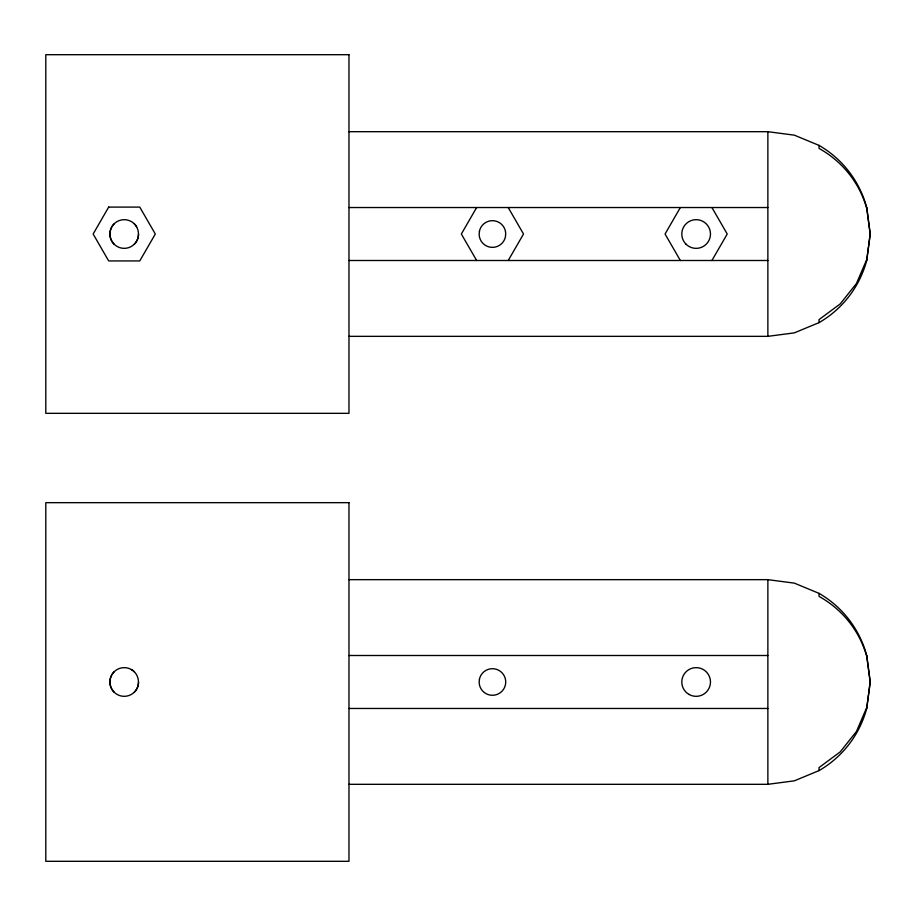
<?xml version="1.0" encoding="UTF-8"?>
<svg xmlns="http://www.w3.org/2000/svg" width="916" height="916" viewBox="0 0 916 916"><rect width="100%" height="100%" fill="white"/><g stroke="black" fill="none" stroke-linecap="round" stroke-linejoin="round"><path stroke-width="1.37" d="M134.366 223.87C139.827 229.263 139.827 238.767 134.366 244.16M131.4 669.562C139.346 673.958 140.915 685.821 134.366 692.13M348.973 336.344L767.871 336.344L794.355 332.863L819.03 322.638A102.329 102.329 0 0 0 866.708 260.499L870.2 234.015L866.708 207.531A102.329 102.329 0 0 0 819.03 145.392L794.355 135.167L767.871 131.686L348.973 131.686M348.973 784.314L767.871 784.314L794.355 780.833L819.03 770.608A102.329 102.329 0 0 0 866.708 708.469L870.2 681.985L866.708 655.501A102.329 102.329 0 0 0 819.03 593.362L794.355 583.137L767.871 579.656L348.973 579.656M866.708 260.499L870.2 234.015L866.708 207.531M866.708 708.469L870.2 681.985L866.708 655.501M866.708 259.594L856.494 283.433L840.224 303.906L819.03 319.615L819.03 322.638M866.708 707.564L856.494 731.403L840.224 751.876L819.03 767.585L819.03 770.608M476.641 207.531L461.343 234.015L476.641 260.499M508.22 260.499L523.517 234.015L508.22 207.531M680.348 207.531L665.062 234.015L680.348 260.499M711.927 260.499L727.224 234.015L711.927 207.531M114.076 223.87C108.615 229.263 108.615 238.767 114.076 244.16M114.076 671.84C108.615 677.233 108.615 686.737 114.076 692.13M348.973 207.531L767.871 207.531M348.973 260.499L767.871 260.499M348.973 655.501L767.871 655.501M348.973 708.469L767.871 708.469M819.03 145.392L819.03 148.415A102.329 98.848 0 0 1 866.708 208.436M819.03 593.362L819.03 596.385A102.329 98.848 0 0 1 866.708 656.406M767.871 131.686L767.871 336.344M767.871 579.656L767.871 784.314M138.568 681.985A14.347 14.347 0 0 1 120.511 695.839A14.347 14.347 0 0 1 111.798 674.817A14.347 14.347 0 0 1 134.366 671.84M138.568 234.015A14.347 14.347 0 0 1 119.32 247.492A14.347 14.347 0 0 1 113.229 224.798A14.347 14.347 0 0 1 136.644 226.847M479.434 231.175L479.148 234.633A13.293 13.293 0 0 0 505.426 236.855L505.712 233.397A13.293 13.293 0 0 0 479.434 231.175M479.434 679.145L479.148 682.603A13.293 13.293 0 0 0 498.602 693.767A13.293 13.293 0 0 0 500.491 671.417A13.293 13.293 0 0 0 479.434 679.145M108.683 207.096L93.146 234.015L108.683 260.934L139.759 260.934L155.308 234.015L139.759 207.096L108.683 207.096M348.973 54.697L45.8 54.697L45.8 413.334L348.973 413.334L348.973 54.697M348.973 502.666L45.8 502.666L45.8 861.303L348.973 861.303L348.973 502.666M688.969 694.408A14.347 14.347 0 0 0 710.484 681.985A14.347 14.347 0 0 0 688.969 669.562A14.347 14.347 0 0 0 688.969 694.408M685.992 244.16A14.347 14.347 0 0 0 709.992 237.725A14.347 14.347 0 0 0 692.427 220.161A14.347 14.347 0 0 0 685.992 244.16"/></g></svg>
